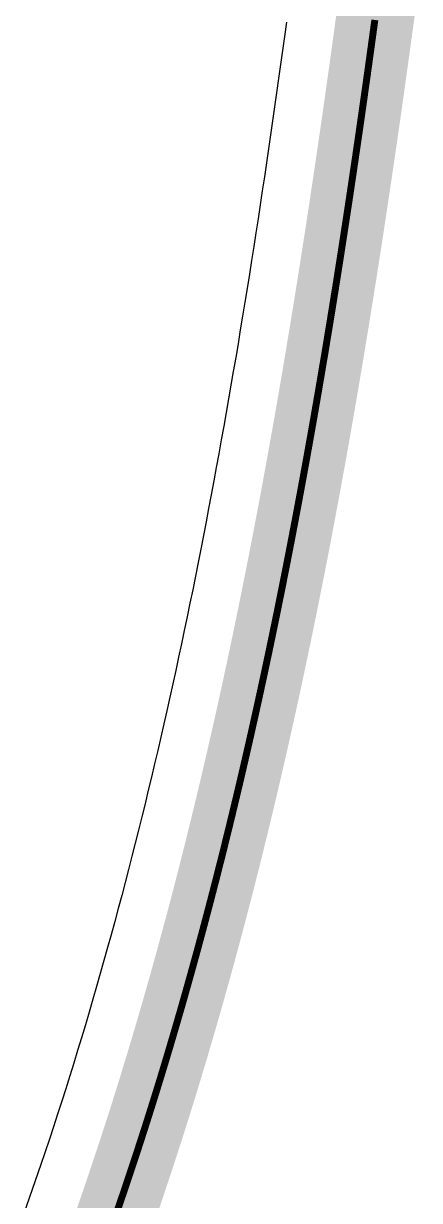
# Model space of a CAD drawing. Header units: millimetres. Extents: x -14 to 86, y -29 to 39.
# Drawn here: x 7.637 to 8.93, y -22.076 to -18.234 of the extents above; entities that cross this region are included whole.
import ezdxf

# ---------------------------------------------------------------- set-up
doc = ezdxf.new("R2010")
doc.units = ezdxf.units.MM
for name, color, linetype in [('BottomLayer', 5, 'Continuous'), ('KeepOutLayer', 6, 'Continuous'), ('Mechanical1', 6, 'Continuous'), ('TopLayer', 1, 'Continuous')]:
    doc.layers.add(name, color=color, linetype=linetype)

msp = doc.modelspace()

# ---------------------------------------------------------------- linework, layer by layer
at = {"layer": 'BottomLayer'}
for p, q in [((8.49558626, -18.23016928), (8.48925658, -18.27621186)), ((8.48925658, -18.27621186), (8.48284816, -18.32250844)), ((8.48284816, -18.3225186), (8.47643466, -18.36846212)), ((8.48284816, -18.32250844), (8.48284816, -18.3225186)), ((8.47643466, -18.36846212), (8.47001862, -18.41410338)), ((8.47001862, -18.41410338), (8.4634705, -18.46031868)), ((8.4634705, -18.46031868), (8.45691984, -18.50619362)), ((8.45691984, -18.50619362), (8.45036918, -18.55168248)), ((8.45036918, -18.55168248), (8.44369152, -18.59767172)), ((8.44369152, -18.59767172), (8.43702656, -18.64318852)), ((8.43702656, -18.64318852), (8.430275239999999, -18.68889582)), ((8.430275239999999, -18.68889582), (8.42341978, -18.73491808)), ((8.42341978, -18.73491808), (8.4166202, -18.78016818)), ((8.4166202, -18.78016818), (8.40965044, -18.82612694)), ((8.40965044, -18.82612694), (8.40272894, -18.87136942)), ((8.40272894, -18.87136942), (8.39565758, -18.91716308)), ((8.39565758, -18.9171707), (8.388642099999998, -18.9621922)), ((8.39565758, -18.91716308), (8.39565758, -18.9171707)), ((8.38863956, -18.96219982), (8.38146914, -19.00777504)), ((8.388642099999998, -18.9621922), (8.38863956, -18.96219982)), ((8.38146914, -19.00777504), (8.37429618, -19.05294894)), ((8.37429618, -19.05294894), (8.366960659999998, -19.09868672)), ((8.366960659999998, -19.09869434), (8.35970388, -19.14353042)), ((8.366960659999998, -19.09868672), (8.366960659999998, -19.09869434)), ((8.359701339999999, -19.14353804), (8.35223628, -19.18919962)), ((8.35970388, -19.14353042), (8.359701339999999, -19.14353804)), ((8.35223628, -19.18920978), (8.344855039999999, -19.23391886)), ((8.35223628, -19.18919962), (8.35223628, -19.18920978)), ((8.344855039999999, -19.23391886), (8.33728838, -19.2792985)), ((8.33728838, -19.2792985), (8.329696319999998, -19.32437588)), ((8.329696319999998, -19.32437588), (8.32199758, -19.36962598)), ((8.32199758, -19.36962598), (8.31430646, -19.41437316)), ((8.31430646, -19.41437316), (8.30655184, -19.45903906)), ((8.30655184, -19.45903906), (8.29863974, -19.50411136)), ((8.29863974, -19.50411136), (8.290707320000001, -19.54885854)), ((8.290707320000001, -19.54885854), (8.28270378, -19.59353714)), ((8.28270378, -19.59353714), (8.27451482, -19.63874914)), ((8.27451482, -19.63875676), (8.266343639999999, -19.68340742)), ((8.27451482, -19.63874914), (8.27451482, -19.63875676)), ((8.266343639999999, -19.68340742), (8.25819024, -19.72749674)), ((8.25819024, -19.72749674), (8.24981332, -19.7722744)), ((8.24981332, -19.7722744), (8.24133734, -19.81712064)), ((8.24133734, -19.81712826), (8.2329528, -19.86100676)), ((8.24133734, -19.81712064), (8.24133734, -19.81712826)), ((8.2329528, -19.86100676), (8.22429902, -19.90579712)), ((8.22429902, -19.90579712), (8.215604599999999, -19.95031062)), ((8.215604599999999, -19.95031062), (8.20697622, -19.99401132)), ((8.20697622, -19.99401132), (8.19813194, -20.0383013)), ((8.19813194, -20.0383013), (8.18922924, -20.08239062)), ((8.18922924, -20.08239062), (8.1801462, -20.12687872)), ((8.1801462, -20.12687872), (8.17100728, -20.17114076)), ((8.17100728, -20.17114838), (8.1618201, -20.21512848)), ((8.17100728, -20.17114076), (8.17100728, -20.17114838)), ((8.1618201, -20.21512848), (8.152544019999999, -20.25904254)), ((8.152544019999999, -20.25904254), (8.14331112, -20.30226826)), ((8.14331112, -20.30226826), (8.13376072, -20.34645918)), ((8.13376072, -20.34645918), (8.1242916, -20.38979158)), ((8.1242916, -20.38979158), (8.11464468, -20.43344656)), ((8.11464468, -20.43344656), (8.104738679999999, -20.47774162)), ((8.104738679999999, -20.47774162), (8.09504604, -20.52058888)), ((8.09504604, -20.52058888), (8.08504606, -20.56428958)), ((8.08504606, -20.56428958), (8.0750283, -20.60756864)), ((8.0750283, -20.60756864), (8.06490132, -20.65081722)), ((8.06490132, -20.65081722), (8.05453558, -20.69457126)), ((8.05453558, -20.69457126), (8.04429176, -20.73730676)), ((8.04429176, -20.73730676), (8.0336517, -20.78119034)), ((8.0336517, -20.78119034), (8.0232758, -20.82348896)), ((8.0232758, -20.82348896), (8.012424919999999, -20.86717442)), ((8.012424919999999, -20.86717442), (8.001726439999999, -20.90977784)), ((8.001726439999999, -20.90977784), (7.990875559999999, -20.95247016)), ((7.990875559999999, -20.95247016), (7.979793539999999, -20.99556634)), ((7.979793539999999, -20.99556634), (7.968625159999999, -21.03849234)), ((7.968625159999999, -21.03849234), (7.957436459999999, -21.08099924)), ((7.957436459999999, -21.08099924), (7.94616648, -21.1233004)), ((7.94616648, -21.1233004), (7.934642499999999, -21.1660486)), ((7.934642499999999, -21.1660486), (7.92304232, -21.20857836)), ((7.92304232, -21.20857836), (7.9114523, -21.25056964)), ((7.9114523, -21.25056964), (7.89966416, -21.29277174)), ((7.89966416, -21.29277174), (7.887665199999999, -21.33523038)), ((7.887665199999999, -21.33523038), (7.87558496, -21.37746804)), ((7.87558496, -21.37746804), (7.863461539999999, -21.41936026)), ((7.863461539999999, -21.41936026), (7.851152699999999, -21.46138964)), ((7.851152699999999, -21.46138964), (7.838876879999999, -21.5028018)), ((7.838876879999999, -21.5028018), (7.826067660000001, -21.54551444)), ((7.826067660000001, -21.54551444), (7.813672459999999, -21.58635764)), ((7.813672459999999, -21.58635764), (7.800784499999999, -21.62831844)), ((7.800784499999999, -21.62831844), (7.7879194, -21.66972298)), ((7.7879194, -21.66972298), (7.7747241, -21.71168124)), ((7.7747241, -21.71168124), (7.761737080000001, -21.7524838)), ((7.761737080000001, -21.7524838), (7.74824714, -21.79435824)), ((7.74824714, -21.79435824), (7.73481562, -21.83556466)), ((7.73481562, -21.83556466), (7.72127742, -21.87661106)), ((7.72127742, -21.87661106), (7.693644759999999, -21.95889944)), ((7.693644759999999, -21.95889944), (7.66553458, -22.0406341)), ((7.66553458, -22.0406341), (7.636903699999999, -22.12193442))]:
    msp.add_line(p, q, dxfattribs=at)
at = {"layer": 'KeepOutLayer', "const_width": 0.254}
for points in [[(8.796655, -18.12982912), (8.80285768, -18.08340046)], [(8.790411679999998, -18.17622984), (8.796655, -18.12982912)], [(8.78413026, -18.22260516), (8.790411679999998, -18.17622984)], [(8.77780566, -18.26895508), (8.78413026, -18.22260516)], [(8.77144042, -18.31527706), (8.77780566, -18.26895508)], [(8.765032, -18.3615711), (8.77144042, -18.31527706)], [(8.75857532, -18.4078372), (8.765032, -18.3615711)], [(8.752075459999999, -18.45407536), (8.75857532, -18.4078372)], [(8.745527339999999, -18.50028558), (8.752075459999999, -18.45407536)], [(8.7389335, -18.54646278), (8.745527339999999, -18.50028558)], [(8.73228632, -18.59261204), (8.7389335, -18.54646278)], [(8.725590879999999, -18.63872828), (8.73228632, -18.59261204)], [(8.7188421, -18.68481404), (8.725590879999999, -18.63872828)], [(8.71203998, -18.73086678), (8.7188421, -18.68481404)], [(8.70518452, -18.77688904), (8.71203998, -18.73086678)], [(8.698273180000001, -18.82287574), (8.70518452, -18.77688904)], [(8.69130596, -18.86882942), (8.698273180000001, -18.82287574)], [(8.68428032, -18.91474754), (8.69130596, -18.86882942)], [(8.677196259999999, -18.9606301), (8.68428032, -18.91474754)], [(8.67005124, -19.00647964), (8.677196259999999, -18.9606301)], [(8.662842719999999, -19.05229108), (8.67005124, -19.00647964)], [(8.65557578, -19.09806696), (8.662842719999999, -19.05229108)], [(8.64824026, -19.1438022), (8.65557578, -19.09806696)], [(8.640843779999999, -19.18950188), (8.64824026, -19.1438022)], [(8.63337872, -19.23516346), (8.640843779999999, -19.18950188)], [(8.62584762, -19.2807844), (8.63337872, -19.23516346)], [(8.6182454, -19.32636724), (8.62584762, -19.2807844)], [(8.61057714, -19.3719069), (8.6182454, -19.32636724)], [(8.60283522, -19.41740846), (8.61057714, -19.3719069)], [(8.595022179999999, -19.46286684), (8.60283522, -19.41740846)], [(8.587135479999999, -19.50828458), (8.595022179999999, -19.46286684)], [(8.57917258, -19.55365914), (8.587135479999999, -19.50828458)], [(8.571136019999999, -19.59898798), (8.57917258, -19.55365914)], [(8.56302326, -19.64427618), (8.571136019999999, -19.59898798)], [(8.55482922, -19.68951866), (8.56302326, -19.64427618)], [(8.54655898, -19.73471542), (8.55482922, -19.68951866)], [(8.538207459999999, -19.779869), (8.54655898, -19.73471542)], [(8.529772119999999, -19.82497432), (8.538207459999999, -19.779869)], [(8.5212555, -19.87003138), (8.529772119999999, -19.82497432)], [(8.51265506, -19.91504526), (8.5212555, -19.87003138)], [(8.503968259999999, -19.96000834), (8.51265506, -19.91504526)], [(8.4951951, -20.00492316), (8.503968259999999, -19.96000834)], [(8.48633558, -20.04978972), (8.4951951, -20.00492316)], [(8.47738716, -20.09460548), (8.48633558, -20.04978972)], [(8.4683473, -20.13937044), (8.47738716, -20.09460548)], [(8.45921854, -20.18408714), (8.4683473, -20.13937044)], [(8.4499958, -20.2287505), (8.45921854, -20.18408714)], [(8.440679079999999, -20.27336306), (8.4499958, -20.2287505)], [(8.43126584, -20.31792228), (8.440679079999999, -20.27336306)], [(8.42175862, -20.36242816), (8.43126584, -20.31792228)], [(8.41215488, -20.4068807), (8.42175862, -20.36242816)], [(8.40245208, -20.45127736), (8.41215488, -20.4068807)], [(8.39265022, -20.49562068), (8.40245208, -20.45127736)], [(8.382746759999998, -20.53990812), (8.39265022, -20.49562068)], [(8.3727417, -20.58413968), (8.382746759999998, -20.53990812)], [(8.3626325, -20.62831536), (8.3727417, -20.58413968)], [(8.352421699999999, -20.67243262), (8.3626325, -20.62831536)], [(8.342101679999999, -20.71649146), (8.352421699999999, -20.67243262)], [(8.33167752, -20.76049188), (8.342101679999999, -20.71649146)], [(8.32114414, -20.80443388), (8.33167752, -20.76049188)], [(8.31050408, -20.84831746), (8.32114414, -20.80443388)], [(8.29975226, -20.89214008), (8.31050408, -20.84831746)], [(8.28888614, -20.93590174), (8.29975226, -20.89214008)], [(8.2779108, -20.97960244), (8.28888614, -20.93590174)], [(8.26682116, -21.02323964), (8.2779108, -20.97960244)], [(8.255614679999999, -21.06681588), (8.26682116, -21.02323964)], [(8.244293899999999, -21.11032862), (8.255614679999999, -21.06681588)], [(8.232856279999998, -21.15377786), (8.244293899999999, -21.11032862)], [(8.22129674, -21.1971636), (8.232856279999998, -21.15377786)], [(8.209620359999999, -21.2404833), (8.22129674, -21.1971636)], [(8.19782206, -21.2837395), (8.209620359999999, -21.2404833)], [(8.18590184, -21.32692712), (8.19782206, -21.2837395)], [(8.17385716, -21.3700487), (8.18590184, -21.32692712)], [(8.16168802, -21.41310424), (8.17385716, -21.3700487)], [(8.14939442, -21.4560912), (8.16168802, -21.41310424)], [(8.13697382, -21.49900958), (8.14939442, -21.4560912)], [(8.12442368, -21.54185938), (8.13697382, -21.49900958)], [(8.111744, -21.5846406), (8.12442368, -21.54185938)], [(8.09893478, -21.6273507), (8.111744, -21.5846406)], [(8.08599348, -21.66999222), (8.09893478, -21.6273507)], [(8.0729201, -21.71256008), (8.08599348, -21.66999222)], [(8.0597121, -21.75505682), (8.0729201, -21.71256008)], [(8.04636948, -21.7974799), (8.0597121, -21.75505682)], [(8.0328897, -21.83983186), (8.04636948, -21.7974799)], [(8.01927022, -21.88211016), (8.0328897, -21.83983186)], [(8.005513579999999, -21.92431226), (8.01927022, -21.88211016)], [(7.991617239999999, -21.96644324), (8.005513579999999, -21.92431226)], [(7.96340038, -22.05047406), (7.991617239999999, -21.96644324)], [(7.934606939999999, -22.13419754), (7.96340038, -22.05047406)], [(7.905231839999999, -22.21761368), (7.934606939999999, -22.13419754)]]:
    msp.add_lwpolyline(points, dxfattribs=at)
at = {"layer": 'KeepOutLayer', "const_width": 0.127}
for points in [[(8.733155, -18.12982912, 1), (8.860154999999999, -18.12982912, 1)], [(8.733155, -18.12982912, 1), (8.860154999999999, -18.12982912, 1)], [(8.726911679999999, -18.17622984, 1), (8.85391168, -18.17622984, 1)], [(8.726911679999999, -18.17622984, 1), (8.85391168, -18.17622984, 1)], [(8.72063026, -18.22260516, 1), (8.84763026, -18.22260516, 1)], [(8.72063026, -18.22260516, 1), (8.84763026, -18.22260516, 1)], [(8.71430566, -18.26895508, 1), (8.841305659999998, -18.26895508, 1)], [(8.71430566, -18.26895508, 1), (8.841305659999998, -18.26895508, 1)], [(8.707940419999998, -18.31527706, 1), (8.834940419999999, -18.31527706, 1)], [(8.707940419999998, -18.31527706, 1), (8.834940419999999, -18.31527706, 1)], [(8.701532, -18.3615711, 1), (8.828532, -18.3615711, 1)], [(8.701532, -18.3615711, 1), (8.828532, -18.3615711, 1)], [(8.695075319999999, -18.4078372, 1), (8.82207532, -18.4078372, 1)], [(8.695075319999999, -18.4078372, 1), (8.82207532, -18.4078372, 1)], [(8.68857546, -18.45407536, 1), (8.81557546, -18.45407536, 1)], [(8.68857546, -18.45407536, 1), (8.81557546, -18.45407536, 1)], [(8.68202734, -18.50028558, 1), (8.80902734, -18.50028558, 1)], [(8.68202734, -18.50028558, 1), (8.80902734, -18.50028558, 1)], [(8.675433499999999, -18.54646278, 1), (8.8024335, -18.54646278, 1)], [(8.675433499999999, -18.54646278, 1), (8.8024335, -18.54646278, 1)], [(8.668786319999999, -18.59261204, 1), (8.79578632, -18.59261204, 1)], [(8.668786319999999, -18.59261204, 1), (8.79578632, -18.59261204, 1)], [(8.66209088, -18.63872828, 1), (8.78909088, -18.63872828, 1)], [(8.66209088, -18.63872828, 1), (8.78909088, -18.63872828, 1)], [(8.655342099999999, -18.68481404, 1), (8.7823421, -18.68481404, 1)], [(8.655342099999999, -18.68481404, 1), (8.7823421, -18.68481404, 1)], [(8.648539979999999, -18.73086678, 1), (8.77553998, -18.73086678, 1)], [(8.648539979999999, -18.73086678, 1), (8.77553998, -18.73086678, 1)], [(8.64168452, -18.77688904, 1), (8.76868452, -18.77688904, 1)], [(8.64168452, -18.77688904, 1), (8.76868452, -18.77688904, 1)], [(8.63477318, -18.82287574, 1), (8.76177318, -18.82287574, 1)], [(8.63477318, -18.82287574, 1), (8.76177318, -18.82287574, 1)], [(8.62780596, -18.86882942, 1), (8.75480596, -18.86882942, 1)], [(8.62780596, -18.86882942, 1), (8.75480596, -18.86882942, 1)], [(8.62078032, -18.91474754, 1), (8.74778032, -18.91474754, 1)], [(8.62078032, -18.91474754, 1), (8.74778032, -18.91474754, 1)], [(8.61369626, -18.9606301, 1), (8.740696259999998, -18.9606301, 1)], [(8.61369626, -18.9606301, 1), (8.740696259999998, -18.9606301, 1)], [(8.60655124, -19.00647964, 1), (8.733551239999999, -19.00647964, 1)], [(8.60655124, -19.00647964, 1), (8.733551239999999, -19.00647964, 1)], [(8.59934272, -19.05229108, 1), (8.72634272, -19.05229108, 1)], [(8.59934272, -19.05229108, 1), (8.72634272, -19.05229108, 1)], [(8.592075779999998, -19.09806696, 1), (8.719075779999999, -19.09806696, 1)], [(8.592075779999998, -19.09806696, 1), (8.719075779999999, -19.09806696, 1)], [(8.58474026, -19.1438022, 1), (8.71174026, -19.1438022, 1)], [(8.58474026, -19.1438022, 1), (8.71174026, -19.1438022, 1)], [(8.57734378, -19.18950188, 1), (8.70434378, -19.18950188, 1)], [(8.57734378, -19.18950188, 1), (8.70434378, -19.18950188, 1)], [(8.56987872, -19.23516346, 1), (8.696878719999999, -19.23516346, 1)], [(8.56987872, -19.23516346, 1), (8.696878719999999, -19.23516346, 1)], [(8.56234762, -19.2807844, 1), (8.68934762, -19.2807844, 1)], [(8.56234762, -19.2807844, 1), (8.68934762, -19.2807844, 1)], [(8.5547454, -19.32636724, 1), (8.6817454, -19.32636724, 1)], [(8.5547454, -19.32636724, 1), (8.6817454, -19.32636724, 1)], [(8.547077139999999, -19.3719069, 1), (8.67407714, -19.3719069, 1)], [(8.547077139999999, -19.3719069, 1), (8.67407714, -19.3719069, 1)], [(8.53933522, -19.41740846, 1), (8.666335219999999, -19.41740846, 1)], [(8.53933522, -19.41740846, 1), (8.666335219999999, -19.41740846, 1)], [(8.53152218, -19.46286684, 1), (8.658522179999999, -19.46286684, 1)], [(8.53152218, -19.46286684, 1), (8.658522179999999, -19.46286684, 1)], [(8.52363548, -19.50828458, 1), (8.65063548, -19.50828458, 1)], [(8.52363548, -19.50828458, 1), (8.65063548, -19.50828458, 1)], [(8.51567258, -19.55365914, 1), (8.64267258, -19.55365914, 1)], [(8.51567258, -19.55365914, 1), (8.64267258, -19.55365914, 1)], [(8.50763602, -19.59898798, 1), (8.634636019999999, -19.59898798, 1)], [(8.50763602, -19.59898798, 1), (8.634636019999999, -19.59898798, 1)], [(8.49952326, -19.64427618, 1), (8.626523259999999, -19.64427618, 1)], [(8.49952326, -19.64427618, 1), (8.626523259999999, -19.64427618, 1)], [(8.491329219999999, -19.68951866, 1), (8.61832922, -19.68951866, 1)], [(8.491329219999999, -19.68951866, 1), (8.61832922, -19.68951866, 1)], [(8.48305898, -19.73471542, 1), (8.61005898, -19.73471542, 1)], [(8.48305898, -19.73471542, 1), (8.61005898, -19.73471542, 1)], [(8.47470746, -19.779869, 1), (8.60170746, -19.779869, 1)], [(8.47470746, -19.779869, 1), (8.60170746, -19.779869, 1)], [(8.46627212, -19.82497432, 1), (8.59327212, -19.82497432, 1)], [(8.46627212, -19.82497432, 1), (8.59327212, -19.82497432, 1)], [(8.4577555, -19.87003138, 1), (8.5847555, -19.87003138, 1)], [(8.4577555, -19.87003138, 1), (8.5847555, -19.87003138, 1)], [(8.449155059999999, -19.91504526, 1), (8.57615506, -19.91504526, 1)], [(8.449155059999999, -19.91504526, 1), (8.57615506, -19.91504526, 1)], [(8.44046826, -19.96000834, 1), (8.56746826, -19.96000834, 1)], [(8.44046826, -19.96000834, 1), (8.56746826, -19.96000834, 1)], [(8.431695099999999, -20.00492316, 1), (8.5586951, -20.00492316, 1)], [(8.431695099999999, -20.00492316, 1), (8.5586951, -20.00492316, 1)], [(8.42283558, -20.04978972, 1), (8.54983558, -20.04978972, 1)], [(8.42283558, -20.04978972, 1), (8.54983558, -20.04978972, 1)], [(8.41388716, -20.09460548, 1), (8.540887159999999, -20.09460548, 1)], [(8.41388716, -20.09460548, 1), (8.540887159999999, -20.09460548, 1)], [(8.4048473, -20.13937044, 1), (8.5318473, -20.13937044, 1)], [(8.4048473, -20.13937044, 1), (8.5318473, -20.13937044, 1)], [(8.395718539999999, -20.18408714, 1), (8.52271854, -20.18408714, 1)], [(8.395718539999999, -20.18408714, 1), (8.52271854, -20.18408714, 1)], [(8.386495799999999, -20.2287505, 1), (8.5134958, -20.2287505, 1)], [(8.386495799999999, -20.2287505, 1), (8.5134958, -20.2287505, 1)], [(8.37717908, -20.27336306, 1), (8.50417908, -20.27336306, 1)], [(8.37717908, -20.27336306, 1), (8.50417908, -20.27336306, 1)], [(8.367765839999999, -20.31792228, 1), (8.49476584, -20.31792228, 1)], [(8.367765839999999, -20.31792228, 1), (8.49476584, -20.31792228, 1)], [(8.358258619999999, -20.36242816, 1), (8.48525862, -20.36242816, 1)], [(8.358258619999999, -20.36242816, 1), (8.48525862, -20.36242816, 1)], [(8.34865488, -20.4068807, 1), (8.47565488, -20.4068807, 1)], [(8.34865488, -20.4068807, 1), (8.47565488, -20.4068807, 1)], [(8.33895208, -20.45127736, 1), (8.465952080000001, -20.45127736, 1)], [(8.33895208, -20.45127736, 1), (8.465952080000001, -20.45127736, 1)], [(8.32915022, -20.49562068, 1), (8.45615022, -20.49562068, 1)], [(8.32915022, -20.49562068, 1), (8.45615022, -20.49562068, 1)], [(8.31924676, -20.53990812, 1), (8.44624676, -20.53990812, 1)], [(8.31924676, -20.53990812, 1), (8.44624676, -20.53990812, 1)], [(8.3092417, -20.58413968, 1), (8.436241699999998, -20.58413968, 1)], [(8.3092417, -20.58413968, 1), (8.436241699999998, -20.58413968, 1)], [(8.2991325, -20.62831536, 1), (8.4261325, -20.62831536, 1)], [(8.2991325, -20.62831536, 1), (8.4261325, -20.62831536, 1)], [(8.2889217, -20.67243262, 1), (8.4159217, -20.67243262, 1)], [(8.2889217, -20.67243262, 1), (8.4159217, -20.67243262, 1)], [(8.27860168, -20.71649146, 1), (8.405601679999998, -20.71649146, 1)], [(8.27860168, -20.71649146, 1), (8.405601679999998, -20.71649146, 1)], [(8.26817752, -20.76049188, 1), (8.395177519999999, -20.76049188, 1)], [(8.26817752, -20.76049188, 1), (8.395177519999999, -20.76049188, 1)], [(8.25764414, -20.80443388, 1), (8.38464414, -20.80443388, 1)], [(8.25764414, -20.80443388, 1), (8.38464414, -20.80443388, 1)], [(8.24700408, -20.84831746, 1), (8.37400408, -20.84831746, 1)], [(8.24700408, -20.84831746, 1), (8.37400408, -20.84831746, 1)], [(8.236252259999999, -20.89214008, 1), (8.36325226, -20.89214008, 1)], [(8.236252259999999, -20.89214008, 1), (8.36325226, -20.89214008, 1)], [(8.22538614, -20.93590174, 1), (8.35238614, -20.93590174, 1)], [(8.22538614, -20.93590174, 1), (8.35238614, -20.93590174, 1)], [(8.2144108, -20.97960244, 1), (8.3414108, -20.97960244, 1)], [(8.2144108, -20.97960244, 1), (8.3414108, -20.97960244, 1)], [(8.20332116, -21.02323964, 1), (8.33032116, -21.02323964, 1)], [(8.20332116, -21.02323964, 1), (8.33032116, -21.02323964, 1)], [(8.19211468, -21.06681588, 1), (8.319114679999998, -21.06681588, 1)], [(8.19211468, -21.06681588, 1), (8.319114679999998, -21.06681588, 1)], [(8.1807939, -21.11032862, 1), (8.3077939, -21.11032862, 1)], [(8.1807939, -21.11032862, 1), (8.3077939, -21.11032862, 1)], [(8.169356279999999, -21.15377786, 1), (8.29635628, -21.15377786, 1)], [(8.169356279999999, -21.15377786, 1), (8.29635628, -21.15377786, 1)], [(8.157796739999998, -21.1971636, 1), (8.284796739999999, -21.1971636, 1)], [(8.157796739999998, -21.1971636, 1), (8.284796739999999, -21.1971636, 1)], [(8.14612036, -21.2404833, 1), (8.27312036, -21.2404833, 1)], [(8.14612036, -21.2404833, 1), (8.27312036, -21.2404833, 1)], [(8.134322059999999, -21.2837395, 1), (8.26132206, -21.2837395, 1)], [(8.134322059999999, -21.2837395, 1), (8.26132206, -21.2837395, 1)], [(8.12240184, -21.32692712, 1), (8.249401839999999, -21.32692712, 1)], [(8.12240184, -21.32692712, 1), (8.249401839999999, -21.32692712, 1)], [(8.11035716, -21.3700487, 1), (8.23735716, -21.3700487, 1)], [(8.11035716, -21.3700487, 1), (8.23735716, -21.3700487, 1)], [(8.09818802, -21.41310424, 1), (8.22518802, -21.41310424, 1)], [(8.09818802, -21.41310424, 1), (8.22518802, -21.41310424, 1)], [(8.08589442, -21.4560912, 1), (8.21289442, -21.4560912, 1)], [(8.08589442, -21.4560912, 1), (8.21289442, -21.4560912, 1)], [(8.07347382, -21.49900958, 1), (8.20047382, -21.49900958, 1)], [(8.07347382, -21.49900958, 1), (8.20047382, -21.49900958, 1)], [(8.06092368, -21.54185938, 1), (8.187923679999999, -21.54185938, 1)], [(8.06092368, -21.54185938, 1), (8.187923679999999, -21.54185938, 1)], [(8.048243999999999, -21.5846406, 1), (8.175244, -21.5846406, 1)], [(8.048243999999999, -21.5846406, 1), (8.175244, -21.5846406, 1)], [(8.03543478, -21.6273507, 1), (8.16243478, -21.6273507, 1)], [(8.03543478, -21.6273507, 1), (8.16243478, -21.6273507, 1)], [(8.02249348, -21.66999222, 1), (8.14949348, -21.66999222, 1)], [(8.02249348, -21.66999222, 1), (8.14949348, -21.66999222, 1)], [(8.0094201, -21.71256008, 1), (8.136420099999999, -21.71256008, 1)], [(8.0094201, -21.71256008, 1), (8.136420099999999, -21.71256008, 1)], [(7.9962121, -21.75505682, 1), (8.1232121, -21.75505682, 1)], [(7.9962121, -21.75505682, 1), (8.1232121, -21.75505682, 1)], [(7.98286948, -21.7974799, 1), (8.10986948, -21.7974799, 1)], [(7.98286948, -21.7974799, 1), (8.10986948, -21.7974799, 1)], [(7.9693897, -21.83983186, 1), (8.0963897, -21.83983186, 1)], [(7.9693897, -21.83983186, 1), (8.0963897, -21.83983186, 1)], [(7.955770219999999, -21.88211016, 1), (8.082770219999999, -21.88211016, 1)], [(7.955770219999999, -21.88211016, 1), (8.082770219999999, -21.88211016, 1)], [(7.942013579999999, -21.92431226, 1), (8.06901358, -21.92431226, 1)], [(7.942013579999999, -21.92431226, 1), (8.06901358, -21.92431226, 1)], [(7.928117239999999, -21.96644324, 1), (8.05511724, -21.96644324, 1)], [(7.928117239999999, -21.96644324, 1), (8.05511724, -21.96644324, 1)], [(7.89990038, -22.05047406, 1), (8.02690038, -22.05047406, 1)], [(7.89990038, -22.05047406, 1), (8.02690038, -22.05047406, 1)], [(7.87110694, -22.13419754, 1), (7.99810694, -22.13419754, 1)], [(7.87110694, -22.13419754, 1), (7.99810694, -22.13419754, 1)]]:
    msp.add_lwpolyline(points, format="xyb", close=True, dxfattribs=at)
at = {"layer": 'Mechanical1', "const_width": 0.02269998}
for points in [[(8.77780566, -18.26895508), (8.78413026, -18.22260516)], [(8.77144042, -18.31527706), (8.77780566, -18.26895508)], [(8.765032, -18.3615711), (8.77144042, -18.31527706)], [(8.75857532, -18.4078372), (8.765032, -18.3615711)], [(8.752075459999999, -18.45407536), (8.75857532, -18.4078372)], [(8.745527339999999, -18.50028558), (8.752075459999999, -18.45407536)], [(8.7389335, -18.54646278), (8.745527339999999, -18.50028558)], [(8.73228632, -18.59261204), (8.7389335, -18.54646278)], [(8.725590879999999, -18.63872828), (8.73228632, -18.59261204)], [(8.7188421, -18.68481404), (8.725590879999999, -18.63872828)], [(8.71203998, -18.73086678), (8.7188421, -18.68481404)], [(8.70518452, -18.77688904), (8.71203998, -18.73086678)], [(8.698273180000001, -18.82287574), (8.70518452, -18.77688904)], [(8.69130596, -18.86882942), (8.698273180000001, -18.82287574)], [(8.68428032, -18.91474754), (8.69130596, -18.86882942)], [(8.677196259999999, -18.9606301), (8.68428032, -18.91474754)], [(8.67005124, -19.00647964), (8.677196259999999, -18.9606301)], [(8.662842719999999, -19.05229108), (8.67005124, -19.00647964)], [(8.65557578, -19.09806696), (8.662842719999999, -19.05229108)], [(8.64824026, -19.1438022), (8.65557578, -19.09806696)], [(8.640843779999999, -19.18950188), (8.64824026, -19.1438022)], [(8.63337872, -19.23516346), (8.640843779999999, -19.18950188)], [(8.62584762, -19.2807844), (8.63337872, -19.23516346)], [(8.6182454, -19.32636724), (8.62584762, -19.2807844)], [(8.61057714, -19.3719069), (8.6182454, -19.32636724)], [(8.60283522, -19.41740846), (8.61057714, -19.3719069)], [(8.595022179999999, -19.46286684), (8.60283522, -19.41740846)], [(8.587135479999999, -19.50828458), (8.595022179999999, -19.46286684)], [(8.57917258, -19.55365914), (8.587135479999999, -19.50828458)], [(8.571136019999999, -19.59898798), (8.57917258, -19.55365914)], [(8.56302326, -19.64427618), (8.571136019999999, -19.59898798)], [(8.55482922, -19.68951866), (8.56302326, -19.64427618)], [(8.54655898, -19.73471542), (8.55482922, -19.68951866)], [(8.538207459999999, -19.779869), (8.54655898, -19.73471542)], [(8.529772119999999, -19.82497432), (8.538207459999999, -19.779869)], [(8.5212555, -19.87003138), (8.529772119999999, -19.82497432)], [(8.51265506, -19.91504526), (8.5212555, -19.87003138)], [(8.503968259999999, -19.96000834), (8.51265506, -19.91504526)], [(8.4951951, -20.00492316), (8.503968259999999, -19.96000834)], [(8.48633558, -20.04978972), (8.4951951, -20.00492316)], [(8.47738716, -20.09460548), (8.48633558, -20.04978972)], [(8.4683473, -20.13937044), (8.47738716, -20.09460548)], [(8.45921854, -20.18408714), (8.4683473, -20.13937044)], [(8.4499958, -20.2287505), (8.45921854, -20.18408714)], [(8.440679079999999, -20.27336306), (8.4499958, -20.2287505)], [(8.43126584, -20.31792228), (8.440679079999999, -20.27336306)], [(8.42175862, -20.36242816), (8.43126584, -20.31792228)], [(8.41215488, -20.4068807), (8.42175862, -20.36242816)], [(8.40245208, -20.45127736), (8.41215488, -20.4068807)], [(8.39265022, -20.49562068), (8.40245208, -20.45127736)], [(8.382746759999998, -20.53990812), (8.39265022, -20.49562068)], [(8.3727417, -20.58413968), (8.382746759999998, -20.53990812)], [(8.3626325, -20.62831536), (8.3727417, -20.58413968)], [(8.352421699999999, -20.67243262), (8.3626325, -20.62831536)], [(8.342101679999999, -20.71649146), (8.352421699999999, -20.67243262)], [(8.33167752, -20.76049188), (8.342101679999999, -20.71649146)], [(8.32114414, -20.80443388), (8.33167752, -20.76049188)], [(8.31050408, -20.84831746), (8.32114414, -20.80443388)], [(8.29975226, -20.89214008), (8.31050408, -20.84831746)], [(8.28888614, -20.93590174), (8.29975226, -20.89214008)], [(8.2779108, -20.97960244), (8.28888614, -20.93590174)], [(8.26682116, -21.02323964), (8.2779108, -20.97960244)], [(8.255614679999999, -21.06681588), (8.26682116, -21.02323964)], [(8.244293899999999, -21.11032862), (8.255614679999999, -21.06681588)], [(8.232856279999998, -21.15377786), (8.244293899999999, -21.11032862)], [(8.22129674, -21.1971636), (8.232856279999998, -21.15377786)], [(8.209620359999999, -21.2404833), (8.22129674, -21.1971636)], [(8.19782206, -21.2837395), (8.209620359999999, -21.2404833)], [(8.18590184, -21.32692712), (8.19782206, -21.2837395)], [(8.17385716, -21.3700487), (8.18590184, -21.32692712)], [(8.16168802, -21.41310424), (8.17385716, -21.3700487)], [(8.14939442, -21.4560912), (8.16168802, -21.41310424)], [(8.13697382, -21.49900958), (8.14939442, -21.4560912)], [(8.12442368, -21.54185938), (8.13697382, -21.49900958)], [(8.111744, -21.5846406), (8.12442368, -21.54185938)], [(8.09893478, -21.6273507), (8.111744, -21.5846406)], [(8.08599348, -21.66999222), (8.09893478, -21.6273507)], [(8.0729201, -21.71256008), (8.08599348, -21.66999222)], [(8.0597121, -21.75505682), (8.0729201, -21.71256008)], [(8.04636948, -21.7974799), (8.0597121, -21.75505682)], [(8.0328897, -21.83983186), (8.04636948, -21.7974799)], [(8.01927022, -21.88211016), (8.0328897, -21.83983186)], [(8.005513579999999, -21.92431226), (8.01927022, -21.88211016)], [(7.991617239999999, -21.96644324), (8.005513579999999, -21.92431226)], [(7.96340038, -22.05047406), (7.991617239999999, -21.96644324)], [(7.934606939999999, -22.13419754), (7.96340038, -22.05047406)]]:
    msp.add_lwpolyline(points, dxfattribs=at)
at = {"layer": 'Mechanical1', "const_width": 0.01134872}
for points in [[(8.7721313, -18.26895508, 1), (8.783480019999999, -18.26895508, 1)], [(8.7721313, -18.26895508, 1), (8.783480019999999, -18.26895508, 1)], [(8.765766059999999, -18.31527706, 1), (8.77711478, -18.31527706, 1)], [(8.765766059999999, -18.31527706, 1), (8.77711478, -18.31527706, 1)], [(8.75935764, -18.3615711, 1), (8.770706359999998, -18.3615711, 1)], [(8.75935764, -18.3615711, 1), (8.770706359999998, -18.3615711, 1)], [(8.752900959999998, -18.4078372, 1), (8.764249679999999, -18.4078372, 1)], [(8.752900959999998, -18.4078372, 1), (8.764249679999999, -18.4078372, 1)], [(8.7464011, -18.45407536, 1), (8.75774982, -18.45407536, 1)], [(8.7464011, -18.45407536, 1), (8.75774982, -18.45407536, 1)], [(8.73985298, -18.50028558, 1), (8.7512017, -18.50028558, 1)], [(8.73985298, -18.50028558, 1), (8.7512017, -18.50028558, 1)], [(8.73325914, -18.54646278, 1), (8.74460786, -18.54646278, 1)], [(8.73325914, -18.54646278, 1), (8.74460786, -18.54646278, 1)], [(8.72661196, -18.59261204, 1), (8.737960679999999, -18.59261204, 1)], [(8.72661196, -18.59261204, 1), (8.737960679999999, -18.59261204, 1)], [(8.71991652, -18.63872828, 1), (8.73126524, -18.63872828, 1)], [(8.71991652, -18.63872828, 1), (8.73126524, -18.63872828, 1)], [(8.71316774, -18.68481404, 1), (8.724516459999998, -18.68481404, 1)], [(8.71316774, -18.68481404, 1), (8.724516459999998, -18.68481404, 1)], [(8.70636562, -18.73086678, 1), (8.717714339999999, -18.73086678, 1)], [(8.70636562, -18.73086678, 1), (8.717714339999999, -18.73086678, 1)], [(8.699510159999999, -18.77688904, 1), (8.71085888, -18.77688904, 1)], [(8.699510159999999, -18.77688904, 1), (8.71085888, -18.77688904, 1)], [(8.692598819999999, -18.82287574, 1), (8.70394754, -18.82287574, 1)], [(8.692598819999999, -18.82287574, 1), (8.70394754, -18.82287574, 1)], [(8.685631599999999, -18.86882942, 1), (8.69698032, -18.86882942, 1)], [(8.685631599999999, -18.86882942, 1), (8.69698032, -18.86882942, 1)], [(8.67860596, -18.91474754, 1), (8.68995468, -18.91474754, 1)], [(8.67860596, -18.91474754, 1), (8.68995468, -18.91474754, 1)], [(8.6715219, -18.9606301, 1), (8.68287062, -18.9606301, 1)], [(8.6715219, -18.9606301, 1), (8.68287062, -18.9606301, 1)], [(8.664376879999999, -19.00647964, 1), (8.6757256, -19.00647964, 1)], [(8.664376879999999, -19.00647964, 1), (8.6757256, -19.00647964, 1)], [(8.65716836, -19.05229108, 1), (8.668517079999999, -19.05229108, 1)], [(8.65716836, -19.05229108, 1), (8.668517079999999, -19.05229108, 1)], [(8.649901419999999, -19.09806696, 1), (8.66125014, -19.09806696, 1)], [(8.649901419999999, -19.09806696, 1), (8.66125014, -19.09806696, 1)], [(8.6425659, -19.1438022, 1), (8.65391462, -19.1438022, 1)], [(8.6425659, -19.1438022, 1), (8.65391462, -19.1438022, 1)], [(8.635169419999999, -19.18950188, 1), (8.64651814, -19.18950188, 1)], [(8.635169419999999, -19.18950188, 1), (8.64651814, -19.18950188, 1)], [(8.62770436, -19.23516346, 1), (8.639053079999998, -19.23516346, 1)], [(8.62770436, -19.23516346, 1), (8.639053079999998, -19.23516346, 1)], [(8.62017326, -19.2807844, 1), (8.63152198, -19.2807844, 1)], [(8.62017326, -19.2807844, 1), (8.63152198, -19.2807844, 1)], [(8.612571039999999, -19.32636724, 1), (8.62391976, -19.32636724, 1)], [(8.612571039999999, -19.32636724, 1), (8.62391976, -19.32636724, 1)], [(8.60490278, -19.3719069, 1), (8.616251499999999, -19.3719069, 1)], [(8.60490278, -19.3719069, 1), (8.616251499999999, -19.3719069, 1)], [(8.59716086, -19.41740846, 1), (8.60850958, -19.41740846, 1)], [(8.59716086, -19.41740846, 1), (8.60850958, -19.41740846, 1)], [(8.589347819999999, -19.46286684, 1), (8.60069654, -19.46286684, 1)], [(8.589347819999999, -19.46286684, 1), (8.60069654, -19.46286684, 1)], [(8.58146112, -19.50828458, 1), (8.59280984, -19.50828458, 1)], [(8.58146112, -19.50828458, 1), (8.59280984, -19.50828458, 1)], [(8.57349822, -19.55365914, 1), (8.58484694, -19.55365914, 1)], [(8.57349822, -19.55365914, 1), (8.58484694, -19.55365914, 1)], [(8.565461659999999, -19.59898798, 1), (8.57681038, -19.59898798, 1)], [(8.565461659999999, -19.59898798, 1), (8.57681038, -19.59898798, 1)], [(8.557348900000001, -19.64427618, 1), (8.56869762, -19.64427618, 1)], [(8.557348900000001, -19.64427618, 1), (8.56869762, -19.64427618, 1)], [(8.54915486, -19.68951866, 1), (8.560503579999999, -19.68951866, 1)], [(8.54915486, -19.68951866, 1), (8.560503579999999, -19.68951866, 1)], [(8.540884619999998, -19.73471542, 1), (8.552233339999999, -19.73471542, 1)], [(8.540884619999998, -19.73471542, 1), (8.552233339999999, -19.73471542, 1)], [(8.5325331, -19.779869, 1), (8.54388182, -19.779869, 1)], [(8.5325331, -19.779869, 1), (8.54388182, -19.779869, 1)], [(8.52409776, -19.82497432, 1), (8.53544648, -19.82497432, 1)], [(8.52409776, -19.82497432, 1), (8.53544648, -19.82497432, 1)], [(8.515581139999998, -19.87003138, 1), (8.52692986, -19.87003138, 1)], [(8.515581139999998, -19.87003138, 1), (8.52692986, -19.87003138, 1)], [(8.5069807, -19.91504526, 1), (8.518329419999999, -19.91504526, 1)], [(8.5069807, -19.91504526, 1), (8.518329419999999, -19.91504526, 1)], [(8.4982939, -19.96000834, 1), (8.509642620000001, -19.96000834, 1)], [(8.4982939, -19.96000834, 1), (8.509642620000001, -19.96000834, 1)], [(8.48952074, -20.00492316, 1), (8.500869459999999, -20.00492316, 1)], [(8.48952074, -20.00492316, 1), (8.500869459999999, -20.00492316, 1)], [(8.48066122, -20.04978972, 1), (8.492009939999999, -20.04978972, 1)], [(8.48066122, -20.04978972, 1), (8.492009939999999, -20.04978972, 1)], [(8.471712799999999, -20.09460548, 1), (8.48306152, -20.09460548, 1)], [(8.471712799999999, -20.09460548, 1), (8.48306152, -20.09460548, 1)], [(8.46267294, -20.13937044, 1), (8.47402166, -20.13937044, 1)], [(8.46267294, -20.13937044, 1), (8.47402166, -20.13937044, 1)], [(8.45354418, -20.18408714, 1), (8.464892899999999, -20.18408714, 1)], [(8.45354418, -20.18408714, 1), (8.464892899999999, -20.18408714, 1)], [(8.44432144, -20.2287505, 1), (8.455670159999999, -20.2287505, 1)], [(8.44432144, -20.2287505, 1), (8.455670159999999, -20.2287505, 1)], [(8.43500472, -20.27336306, 1), (8.44635344, -20.27336306, 1)], [(8.43500472, -20.27336306, 1), (8.44635344, -20.27336306, 1)], [(8.42559148, -20.31792228, 1), (8.436940199999999, -20.31792228, 1)], [(8.42559148, -20.31792228, 1), (8.436940199999999, -20.31792228, 1)], [(8.41608426, -20.36242816, 1), (8.427432979999999, -20.36242816, 1)], [(8.41608426, -20.36242816, 1), (8.427432979999999, -20.36242816, 1)], [(8.406480519999999, -20.4068807, 1), (8.41782924, -20.4068807, 1)], [(8.406480519999999, -20.4068807, 1), (8.41782924, -20.4068807, 1)], [(8.39677772, -20.45127736, 1), (8.40812644, -20.45127736, 1)], [(8.39677772, -20.45127736, 1), (8.40812644, -20.45127736, 1)], [(8.38697586, -20.49562068, 1), (8.39832458, -20.49562068, 1)], [(8.38697586, -20.49562068, 1), (8.39832458, -20.49562068, 1)], [(8.3770724, -20.53990812, 1), (8.38842112, -20.53990812, 1)], [(8.3770724, -20.53990812, 1), (8.38842112, -20.53990812, 1)], [(8.367067339999998, -20.58413968, 1), (8.37841606, -20.58413968, 1)], [(8.367067339999998, -20.58413968, 1), (8.37841606, -20.58413968, 1)], [(8.35695814, -20.62831536, 1), (8.368306859999999, -20.62831536, 1)], [(8.35695814, -20.62831536, 1), (8.368306859999999, -20.62831536, 1)], [(8.34674734, -20.67243262, 1), (8.35809606, -20.67243262, 1)], [(8.34674734, -20.67243262, 1), (8.35809606, -20.67243262, 1)], [(8.336427319999999, -20.71649146, 1), (8.34777604, -20.71649146, 1)], [(8.336427319999999, -20.71649146, 1), (8.34777604, -20.71649146, 1)], [(8.326003159999999, -20.76049188, 1), (8.33735188, -20.76049188, 1)], [(8.326003159999999, -20.76049188, 1), (8.33735188, -20.76049188, 1)], [(8.31546978, -20.80443388, 1), (8.3268185, -20.80443388, 1)], [(8.31546978, -20.80443388, 1), (8.3268185, -20.80443388, 1)], [(8.30482972, -20.84831746, 1), (8.31617844, -20.84831746, 1)], [(8.30482972, -20.84831746, 1), (8.31617844, -20.84831746, 1)], [(8.2940779, -20.89214008, 1), (8.305426619999999, -20.89214008, 1)], [(8.2940779, -20.89214008, 1), (8.305426619999999, -20.89214008, 1)], [(8.283211779999998, -20.93590174, 1), (8.2945605, -20.93590174, 1)], [(8.283211779999998, -20.93590174, 1), (8.2945605, -20.93590174, 1)], [(8.272236439999999, -20.97960244, 1), (8.28358516, -20.97960244, 1)], [(8.272236439999999, -20.97960244, 1), (8.28358516, -20.97960244, 1)], [(8.261146799999999, -21.02323964, 1), (8.27249552, -21.02323964, 1)], [(8.261146799999999, -21.02323964, 1), (8.27249552, -21.02323964, 1)], [(8.24994032, -21.06681588, 1), (8.26128904, -21.06681588, 1)], [(8.24994032, -21.06681588, 1), (8.26128904, -21.06681588, 1)], [(8.23861954, -21.11032862, 1), (8.24996826, -21.11032862, 1)], [(8.23861954, -21.11032862, 1), (8.24996826, -21.11032862, 1)], [(8.22718192, -21.15377786, 1), (8.23853064, -21.15377786, 1)], [(8.22718192, -21.15377786, 1), (8.23853064, -21.15377786, 1)], [(8.21562238, -21.1971636, 1), (8.226971099999998, -21.1971636, 1)], [(8.21562238, -21.1971636, 1), (8.226971099999998, -21.1971636, 1)], [(8.203946, -21.2404833, 1), (8.21529472, -21.2404833, 1)], [(8.203946, -21.2404833, 1), (8.21529472, -21.2404833, 1)], [(8.1921477, -21.2837395, 1), (8.203496419999999, -21.2837395, 1)], [(8.1921477, -21.2837395, 1), (8.203496419999999, -21.2837395, 1)], [(8.18022748, -21.32692712, 1), (8.191576199999998, -21.32692712, 1)], [(8.18022748, -21.32692712, 1), (8.191576199999998, -21.32692712, 1)], [(8.168182799999999, -21.3700487, 1), (8.17953152, -21.3700487, 1)], [(8.168182799999999, -21.3700487, 1), (8.17953152, -21.3700487, 1)], [(8.15601366, -21.41310424, 1), (8.16736238, -21.41310424, 1)], [(8.15601366, -21.41310424, 1), (8.16736238, -21.41310424, 1)], [(8.14372006, -21.4560912, 1), (8.15506878, -21.4560912, 1)], [(8.14372006, -21.4560912, 1), (8.15506878, -21.4560912, 1)], [(8.13129946, -21.49900958, 1), (8.14264818, -21.49900958, 1)], [(8.13129946, -21.49900958, 1), (8.14264818, -21.49900958, 1)], [(8.118749320000001, -21.54185938, 1), (8.13009804, -21.54185938, 1)], [(8.118749320000001, -21.54185938, 1), (8.13009804, -21.54185938, 1)], [(8.10606964, -21.5846406, 1), (8.11741836, -21.5846406, 1)], [(8.10606964, -21.5846406, 1), (8.11741836, -21.5846406, 1)], [(8.093260419999998, -21.6273507, 1), (8.104609139999999, -21.6273507, 1)], [(8.093260419999998, -21.6273507, 1), (8.104609139999999, -21.6273507, 1)], [(8.080319119999999, -21.66999222, 1), (8.09166784, -21.66999222, 1)], [(8.080319119999999, -21.66999222, 1), (8.09166784, -21.66999222, 1)], [(8.067245739999999, -21.71256008, 1), (8.07859446, -21.71256008, 1)], [(8.067245739999999, -21.71256008, 1), (8.07859446, -21.71256008, 1)], [(8.054037739999998, -21.75505682, 1), (8.06538646, -21.75505682, 1)], [(8.054037739999998, -21.75505682, 1), (8.06538646, -21.75505682, 1)], [(8.040695119999999, -21.7974799, 1), (8.05204384, -21.7974799, 1)], [(8.040695119999999, -21.7974799, 1), (8.05204384, -21.7974799, 1)], [(8.02721534, -21.83983186, 1), (8.03856406, -21.83983186, 1)], [(8.02721534, -21.83983186, 1), (8.03856406, -21.83983186, 1)], [(8.013595859999999, -21.88211016, 1), (8.02494458, -21.88211016, 1)], [(8.013595859999999, -21.88211016, 1), (8.02494458, -21.88211016, 1)], [(7.99983922, -21.92431226, 1), (8.01118794, -21.92431226, 1)], [(7.99983922, -21.92431226, 1), (8.01118794, -21.92431226, 1)], [(7.98594288, -21.96644324, 1), (7.9972916, -21.96644324, 1)], [(7.98594288, -21.96644324, 1), (7.9972916, -21.96644324, 1)], [(7.95772602, -22.05047406, 1), (7.969074739999999, -22.05047406, 1)], [(7.95772602, -22.05047406, 1), (7.969074739999999, -22.05047406, 1)]]:
    msp.add_lwpolyline(points, format="xyb", close=True, dxfattribs=at)
at = {"layer": 'TopLayer'}
for p, q in [((8.49558626, -18.23016928), (8.48925658, -18.27621186)), ((8.48925658, -18.27621186), (8.48284816, -18.32250844)), ((8.48284816, -18.3225186), (8.47643466, -18.36846212)), ((8.48284816, -18.32250844), (8.48284816, -18.3225186)), ((8.47643466, -18.36846212), (8.47001862, -18.41410338)), ((8.47001862, -18.41410338), (8.4634705, -18.46031868)), ((8.4634705, -18.46031868), (8.45691984, -18.50619362)), ((8.45691984, -18.50619362), (8.45036918, -18.55168248)), ((8.45036918, -18.55168248), (8.44369152, -18.59767172)), ((8.44369152, -18.59767172), (8.43702656, -18.64318852)), ((8.43702656, -18.64318852), (8.430275239999999, -18.68889582)), ((8.430275239999999, -18.68889582), (8.42341978, -18.73491808)), ((8.42341978, -18.73491808), (8.4166202, -18.78016818)), ((8.4166202, -18.78016818), (8.40965044, -18.82612694)), ((8.40965044, -18.82612694), (8.40272894, -18.87136942)), ((8.40272894, -18.87136942), (8.39565758, -18.91716308)), ((8.39565758, -18.9171707), (8.388642099999998, -18.9621922)), ((8.39565758, -18.91716308), (8.39565758, -18.9171707)), ((8.38863956, -18.96219982), (8.38146914, -19.00777504)), ((8.388642099999998, -18.9621922), (8.38863956, -18.96219982)), ((8.38146914, -19.00777504), (8.37429618, -19.05294894)), ((8.37429618, -19.05294894), (8.366960659999998, -19.09868672)), ((8.366960659999998, -19.09869434), (8.35970388, -19.14353042)), ((8.366960659999998, -19.09868672), (8.366960659999998, -19.09869434)), ((8.359701339999999, -19.14353804), (8.35223628, -19.18919962)), ((8.35970388, -19.14353042), (8.359701339999999, -19.14353804)), ((8.35223628, -19.18920978), (8.344855039999999, -19.23391886)), ((8.35223628, -19.18919962), (8.35223628, -19.18920978)), ((8.344855039999999, -19.23391886), (8.33728838, -19.2792985)), ((8.33728838, -19.2792985), (8.329696319999998, -19.32437588)), ((8.329696319999998, -19.32437588), (8.32199758, -19.36962598)), ((8.32199758, -19.36962598), (8.31430646, -19.41437316)), ((8.31430646, -19.41437316), (8.30655184, -19.45903906)), ((8.30655184, -19.45903906), (8.29863974, -19.50411136)), ((8.29863974, -19.50411136), (8.290707320000001, -19.54885854)), ((8.290707320000001, -19.54885854), (8.28270378, -19.59353714)), ((8.28270378, -19.59353714), (8.27451482, -19.63874914)), ((8.27451482, -19.63875676), (8.266343639999999, -19.68340742)), ((8.27451482, -19.63874914), (8.27451482, -19.63875676)), ((8.266343639999999, -19.68340742), (8.25819024, -19.72749674)), ((8.25819024, -19.72749674), (8.24981332, -19.7722744)), ((8.24981332, -19.7722744), (8.24133734, -19.81712064)), ((8.24133734, -19.81712826), (8.2329528, -19.86100676)), ((8.24133734, -19.81712064), (8.24133734, -19.81712826)), ((8.2329528, -19.86100676), (8.22429902, -19.90579712)), ((8.22429902, -19.90579712), (8.215604599999999, -19.95031062)), ((8.215604599999999, -19.95031062), (8.20697622, -19.99401132)), ((8.20697622, -19.99401132), (8.19813194, -20.0383013)), ((8.19813194, -20.0383013), (8.18922924, -20.08239062)), ((8.18922924, -20.08239062), (8.1801462, -20.12687872)), ((8.1801462, -20.12687872), (8.17100728, -20.17114076)), ((8.17100728, -20.17114838), (8.1618201, -20.21512848)), ((8.17100728, -20.17114076), (8.17100728, -20.17114838)), ((8.1618201, -20.21512848), (8.152544019999999, -20.25904254)), ((8.152544019999999, -20.25904254), (8.14331112, -20.30226826)), ((8.14331112, -20.30226826), (8.13376072, -20.34645918)), ((8.13376072, -20.34645918), (8.1242916, -20.38979158)), ((8.1242916, -20.38979158), (8.11464468, -20.43344656)), ((8.11464468, -20.43344656), (8.104738679999999, -20.47774162)), ((8.104738679999999, -20.47774162), (8.09504604, -20.52058888)), ((8.09504604, -20.52058888), (8.08504606, -20.56428958)), ((8.08504606, -20.56428958), (8.0750283, -20.60756864)), ((8.0750283, -20.60756864), (8.06490132, -20.65081722)), ((8.06490132, -20.65081722), (8.05453558, -20.69457126)), ((8.05453558, -20.69457126), (8.04429176, -20.73730676)), ((8.04429176, -20.73730676), (8.0336517, -20.78119034)), ((8.0336517, -20.78119034), (8.0232758, -20.82348896)), ((8.0232758, -20.82348896), (8.012424919999999, -20.86717442)), ((8.012424919999999, -20.86717442), (8.001726439999999, -20.90977784)), ((8.001726439999999, -20.90977784), (7.990875559999999, -20.95247016)), ((7.990875559999999, -20.95247016), (7.979793539999999, -20.99556634)), ((7.979793539999999, -20.99556634), (7.968625159999999, -21.03849234)), ((7.968625159999999, -21.03849234), (7.957436459999999, -21.08099924)), ((7.957436459999999, -21.08099924), (7.94616648, -21.1233004)), ((7.94616648, -21.1233004), (7.934642499999999, -21.1660486)), ((7.934642499999999, -21.1660486), (7.92304232, -21.20857836)), ((7.92304232, -21.20857836), (7.9114523, -21.25056964)), ((7.9114523, -21.25056964), (7.89966416, -21.29277174)), ((7.89966416, -21.29277174), (7.887665199999999, -21.33523038)), ((7.887665199999999, -21.33523038), (7.87558496, -21.37746804)), ((7.87558496, -21.37746804), (7.863461539999999, -21.41936026)), ((7.863461539999999, -21.41936026), (7.851152699999999, -21.46138964)), ((7.851152699999999, -21.46138964), (7.838876879999999, -21.5028018)), ((7.838876879999999, -21.5028018), (7.826067660000001, -21.54551444)), ((7.826067660000001, -21.54551444), (7.813672459999999, -21.58635764)), ((7.813672459999999, -21.58635764), (7.800784499999999, -21.62831844)), ((7.800784499999999, -21.62831844), (7.7879194, -21.66972298)), ((7.7879194, -21.66972298), (7.7747241, -21.71168124)), ((7.7747241, -21.71168124), (7.761737080000001, -21.7524838)), ((7.761737080000001, -21.7524838), (7.74824714, -21.79435824)), ((7.74824714, -21.79435824), (7.73481562, -21.83556466)), ((7.73481562, -21.83556466), (7.72127742, -21.87661106)), ((7.72127742, -21.87661106), (7.693644759999999, -21.95889944)), ((7.693644759999999, -21.95889944), (7.66553458, -22.0406341)), ((7.66553458, -22.0406341), (7.636903699999999, -22.12193442))]:
    msp.add_line(p, q, dxfattribs=at)

doc.saveas('drawing.dxf')
